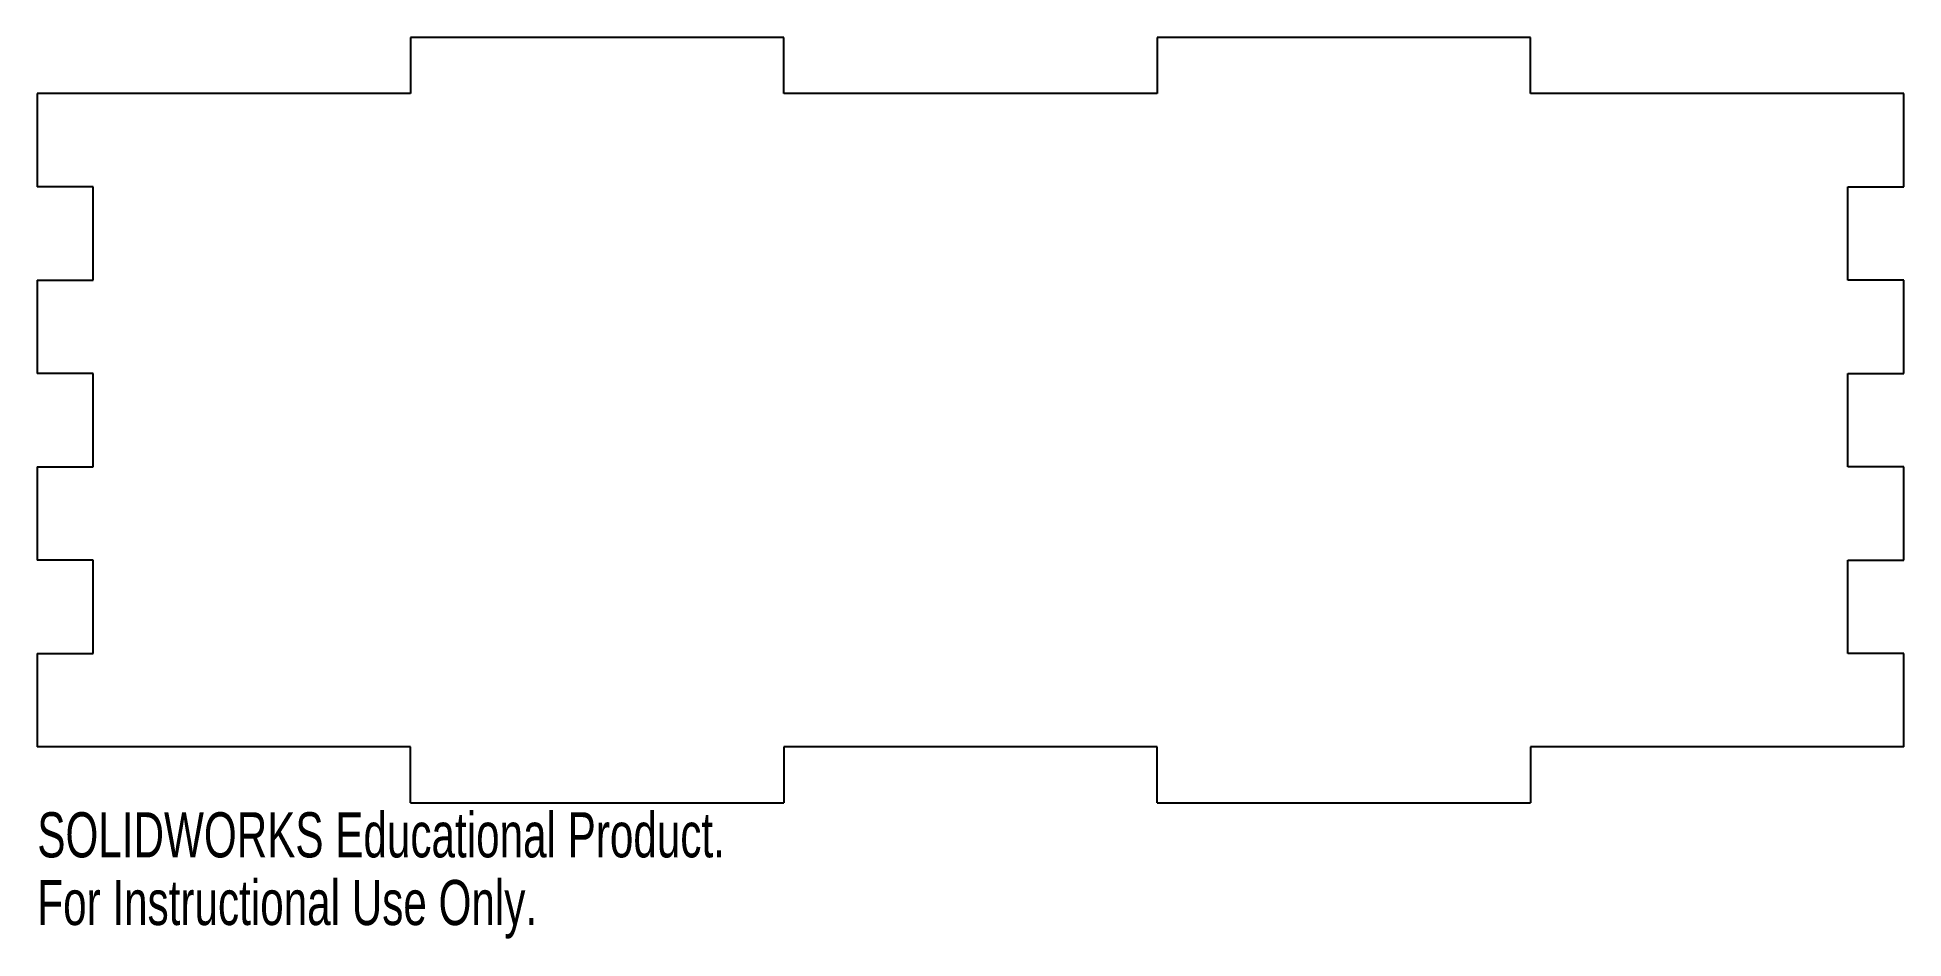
# Model space of a CAD drawing. Header units: millimetres. Extents: x -100 to 100, y -56 to 41.
import ezdxf

# ---------------------------------------------------------------- set-up
doc = ezdxf.new("R2010")
doc.units = ezdxf.units.MM
doc.styles.add('SLDTEXTSTYLE0', font='TXT', dxfattribs={"width": 0.7})

msp = doc.modelspace()

# ---------------------------------------------------------------- linework, layer by layer
at = {"color": 7, "linetype": 'Continuous', "lineweight": 25}
for p, q in [((-20, 41), (-60, 41)), ((-60, 41), (-60, 35)), ((-20, 35), (-20, 41)), ((60, 41), (20, 41)), ((20, 41), (20, 35)), ((60, 35), (60, 41)), ((-60, 35), (-100, 35)), ((-100, 35), (-100, 25)), ((20, 35), (-20, 35)), ((100, 35), (60, 35)), ((100, 25), (100, 35)), ((-94, 25), (-100, 25)), ((-94, 15), (-94, 25)), ((94, 15), (94, 25)), ((94, 25), (100, 25)), ((-100, 15), (-94, 15)), ((-100, 15), (-100, 5)), ((100, 15), (94, 15)), ((100, 5), (100, 15)), ((-94, 5), (-100, 5)), ((-94, -5), (-94, 5)), ((94, -5), (94, 5)), ((94, 5), (100, 5)), ((-100, -5), (-94, -5)), ((-100, -5), (-100, -15)), ((100, -5), (94, -5)), ((100, -15), (100, -5)), ((-94, -15), (-100, -15)), ((-94, -25), (-94, -15)), ((94, -25), (94, -15)), ((94, -15), (100, -15)), ((-100, -25), (-94, -25)), ((-100, -25), (-100, -35)), ((100, -25), (94, -25)), ((100, -35), (100, -25)), ((-60, -35), (-100, -35)), ((-60, -41), (-60, -35)), ((-20, -35), (-20, -41)), ((20, -35), (-20, -35)), ((20, -41), (20, -35)), ((60, -35), (60, -41)), ((100, -35), (60, -35)), ((-60, -41), (-20, -41)), ((20, -41), (60, -41))]:
    msp.add_line(p, q, dxfattribs=at)

# ---------------------------------------------------------------- texts
at = {"color": 7, "linetype": 'Continuous', "char_height": 4.8336, "attachment_point": 1, "style": 'SLDTEXTSTYLE0'}
for s, insert in [('SOLIDWORKS Educational Product.', (-100, -42.02)), ('For Instructional Use Only.', (-100, -49.27))]:
    msp.add_mtext(s, dxfattribs=dict(at, insert=insert))

doc.saveas('drawing.dxf')
